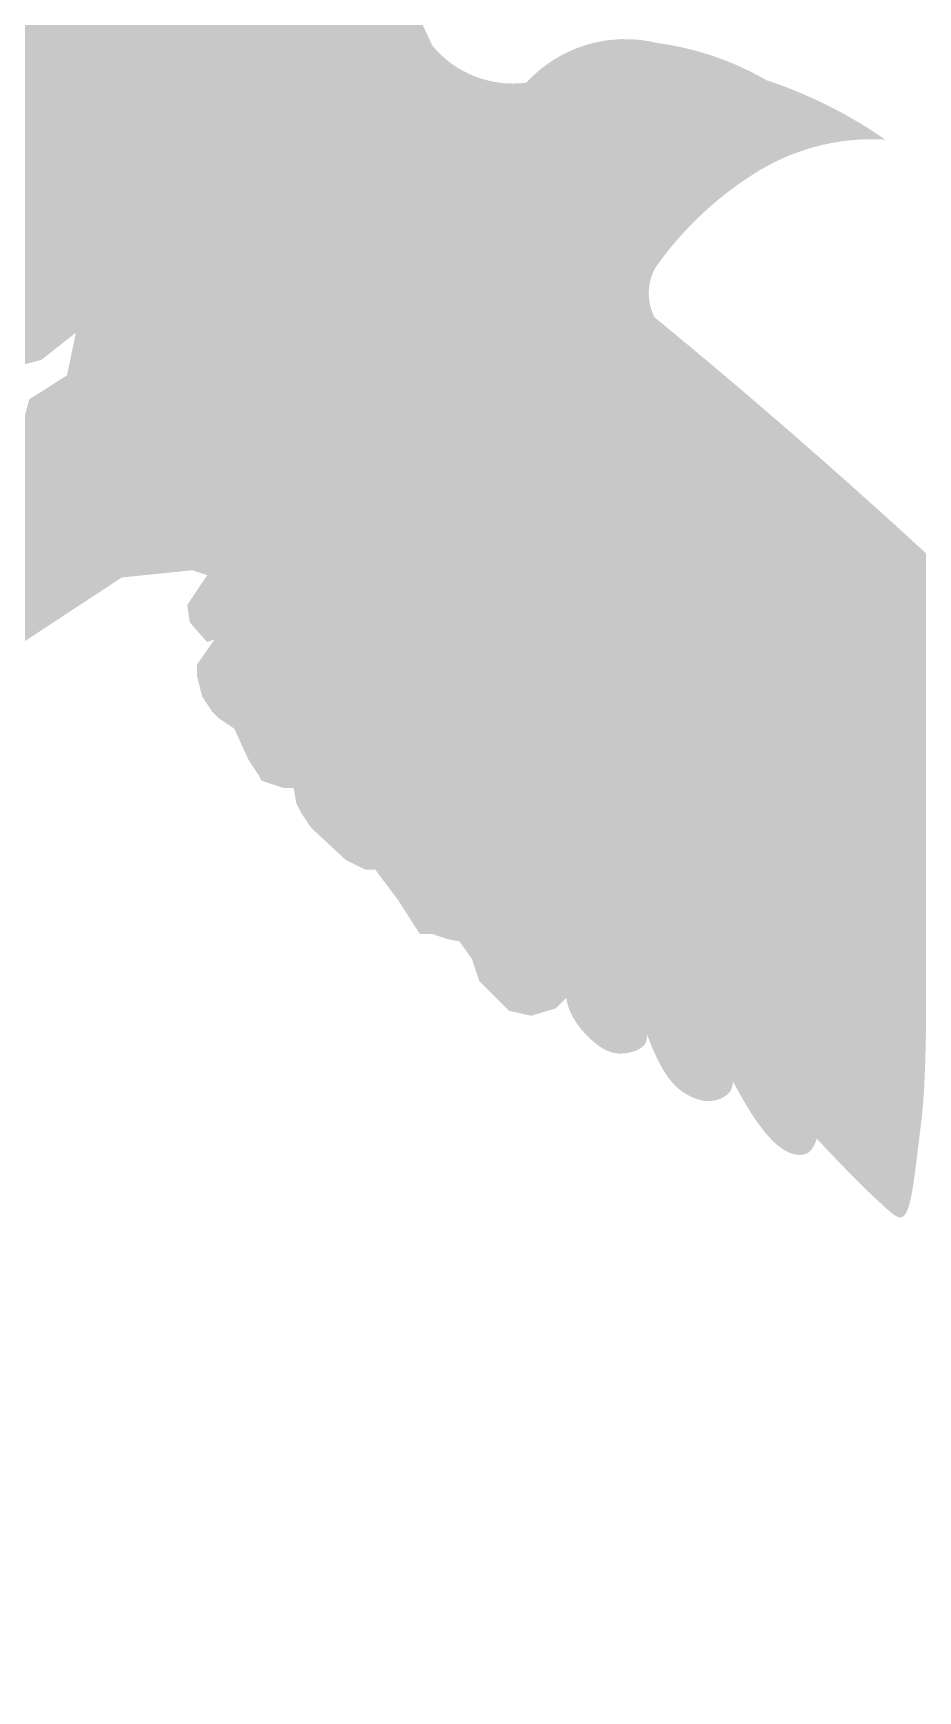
# Model space of a CAD drawing. Header units: millimetres. Extents: x -754 to 578, y -31 to 612.
# Drawn here: x -445.83 to -425.87, y 37.36 to 74.73 of the extents above; entities that cross this region are included whole.
import ezdxf

# ---------------------------------------------------------------- set-up
doc = ezdxf.new("R2010")
doc.units = ezdxf.units.MM
doc.layers.add('Images', color=7, linetype='Continuous')
doc.layers.add('magpiefill', color=3, linetype='Continuous')
picture_1 = doc.add_image_def('image12.jpg', size_in_pixel=(700, 590))

msp = doc.modelspace()

# ---------------------------------------------------------------- hatches: boundary and pattern name
at = {"layer": 'magpiefill', "true_color": 0x010101}
h = msp.add_hatch(color=18, dxfattribs=at)
h.dxf.hatch_style = 1
edge = h.paths.add_edge_path()
edge.add_line((-442.2387766382681, 62.62013437048196), (-443.8272468400518, 62.45774398272645))
edge.add_line((-443.8272468400519, 62.4577439827265), (-446.5308896400022, 60.68195881642908))
edge.add_line((-446.5308896400022, 60.68195881642903), (-452.092663618235, 56.66713939919428))
edge.add_line((-452.092663618235, 56.66713939919443), (-455.33703300527, 53.57881558710634))
edge.add_line((-455.3370330052701, 53.57881558710626), (-455.8777595923548, 53.57881558710626))
edge.add_line((-455.8777595923548, 53.57881558710626), (-456.4184886455711, 54.04206467174621))
edge.add_line((-456.418488645571, 54.04206467174625), (-456.4957353008686, 54.35089654012835))
edge.add_line((-456.4957353008685, 54.35089654012832), (-458.1179199943863, 53.11556778453306))
edge.add_line((-458.1179199943863, 53.11556778453303), (-460.2808312749883, 51.57140587848897))
edge.add_line((-460.2808312749883, 51.57140587848898), (-460.5125712408816, 52.57511137383089))
edge.add_line((-460.5125712408817, 52.57511137383098), (-460.4353245855841, 53.11556778453313))
edge.add_line((-460.4353245855839, 53.11556778453303), (-459.5083622558782, 54.1192719978084))
edge.add_line((-459.5083622558784, 54.11927199780851), (-459.1993756346874, 54.35089654012837))
edge.add_line((-459.1993756346874, 54.35089654012832), (-459.4311156005807, 54.50531247431947))
edge.add_line((-459.4311156005808, 54.50531247431952), (-460.8988069835028, 53.50160826104415))
edge.add_line((-460.8988069835026, 53.50160826104399), (-461.2850402599916, 53.81044012942609))
edge.add_line((-461.2850402599918, 53.81044012942615), (-461.2850402599918, 54.04206467174621))
edge.add_line((-461.2850402599918, 54.04206467174625), (-461.9030159685057, 54.04206467174625))
edge.add_line((-461.9030159685058, 54.04206467174625), (-462.1347559343991, 54.35089654012835))
edge.add_line((-462.134755934399, 54.35089654012832), (-460.1263379643926, 55.43180936153263))
edge.add_line((-460.1263379643926, 55.43180936153263), (-459.740104687904, 56.12668170642574))
edge.add_line((-459.740104687904, 56.12668170642567), (-459.0448823240916, 56.74434672525674))
edge.add_line((-459.0448823240915, 56.74434672525678), (-460.4353245855839, 56.51272218293672))
edge.add_line((-460.4353245855839, 56.51272218293664), (-459.3538689452828, 57.4392190701498))
edge.add_line((-459.353868945283, 57.43921907014983), (-455.7232662817589, 59.52383738689604))
edge.add_line((-455.7232662817589, 59.52383738689612), (-452.3244035841282, 61.99449618015334))
edge.add_line((-452.3244035841284, 61.99449618015326), (-448.462060954711, 64.2335304310904))
edge.add_line((-448.4620609547109, 64.23353043109043), (-446.1446538973811, 65.62327512087684))
edge.add_line((-446.144653897381, 65.62327512087685), (-445.9129139314877, 66.47256468202781))
edge.add_line((-445.9129139314879, 66.47256468202777), (-445.0631982570802, 67.01302109272972))
edge.add_line((-445.0631982570801, 67.0130210927297), (-444.1362359273748, 66.62698061621869))
edge.add_line((-444.1362359273749, 66.62698061621867), (-443.5182602188605, 66.70418922434762))
edge.add_line((-443.5182602188604, 66.70418922434757), (-442.205064612666, 67.78510204575169))
edge.add_line((-442.2050646126661, 67.78510204575176), (-441.1236065062331, 68.47997439064505))
edge.add_line((-441.1236065062332, 68.47997439064497), (-441.0463598509355, 66.93581248460092))
edge.add_line((-441.0463598509355, 66.93581248460092), (-441.3553489382584, 65.7776923371344))
edge.add_line((-441.3553489382584, 65.77769233713434), (-441.6643355594498, 65.62327512087668))
edge.add_line((-441.6643355594497, 65.62327512087685), (-442.1278179573683, 65.77769233713451))
edge.add_line((-442.1278179573685, 65.77769233713434), (-442.7457911997509, 65.16002731830345))
edge.add_line((-442.7457911997509, 65.16002731830358), (-441.792300687207, 64.34935872808153))
edge.add_line((-441.7923006872071, 64.34935872808157), (-441.624872513826, 65.07451732965545))
edge.add_line((-441.6248725138259, 65.07451732965532), (-440.8435402160027, 65.52076877677786))
edge.add_line((-440.8435402160026, 65.5207687767779), (-439.6715430023336, 65.5765502076681))
edge.add_line((-439.6715430023337, 65.57655020766806), (-439.0018303088085, 65.3534244841069))
edge.add_line((-439.0018303088085, 65.353424484107), (-439.0018303088085, 64.85139160609428))
edge.add_line((-439.0018303088085, 64.85139160609431), (-439.5599233980357, 64.62826588253314))
edge.add_line((-439.5599233980356, 64.62826588253307), (-440.6203034735381, 64.4051401589717))
edge.add_line((-440.6203034735381, 64.40514015897176), (-441.8481117224225, 63.45685583383671))
edge.add_line((-441.8481117224223, 63.45685583383667), (-441.8481117224223, 62.787478663153))
edge.add_line((-441.8481117224223, 62.78747866315299), (-440.8435402160026, 63.17794867938512))
edge.add_line((-440.8435402160026, 63.17794867938511), (-438.3879261843667, 64.12623300452036))
edge.add_line((-438.3879261843666, 64.12623300452037), (-436.7694505535047, 65.01873589876502))
edge.add_line((-436.7694505535046, 65.018735898765), (-435.150977388775, 66.19014594746142))
edge.add_line((-435.1509773887751, 66.19014594746142), (-433.0302172377694, 67.75202601238996))
edge.add_line((-433.0302172377694, 67.75202601238996), (-434.1464058823553, 67.36155599615782))
edge.add_line((-434.1464058823553, 67.36155599615783), (-435.2067859578582, 66.97108597992569))
edge.add_line((-435.2067859578583, 66.97108597992576), (-436.3229746024442, 67.24999313437733))
edge.add_line((-436.3229746024442, 67.24999313437726), (-437.327546108864, 68.08671459773174))
edge.add_line((-437.327546108864, 68.08671459773167), (-437.9414502333058, 69.31390479525196))
edge.add_line((-437.9414502333057, 69.313904795252), (-438.1646869757702, 70.70844056750958))
edge.add_line((-438.1646869757702, 70.70844056750951), (-437.8856391980906, 71.9914134779865))
edge.add_line((-437.8856391980908, 71.99141347798658), (-436.7136419844218, 73.27438638846357))
edge.add_line((-436.7136419844217, 73.2743863884635), (-437.3275461088638, 73.05126066490213))
edge.add_line((-437.327546108864, 73.05126066490223), (-440.2296360915606, 71.54516203086408))
edge.add_line((-440.2296360915605, 71.54516203086405), (-442.7410636245438, 70.15062625860647))
edge.add_line((-442.7410636245437, 70.15062625860645), (-444.1362975806771, 69.03499764080044))
edge.add_line((-444.1362975806771, 69.03499764080044), (-444.8618213094174, 67.97515173595113))
edge.add_line((-444.8618213094176, 67.97515173595119), (-445.6431536072408, 67.36155599615788))
edge.add_line((-445.6431536072407, 67.36155599615783), (-446.4802944741471, 67.13843027259666))
edge.add_line((-446.4802944741472, 67.13843027259674), (-446.9825814604229, 67.3615559961579))
edge.add_line((-446.9825814604228, 67.36155599615783), (-447.2616267719704, 67.69624458149957))
edge.add_line((-447.2616267719702, 67.6962445814996), (-447.2058182028872, 68.47718333189738))
edge.add_line((-447.2058182028873, 68.47718333189735), (-446.6477251136601, 69.76015624237434))
edge.add_line((-446.64772511366, 69.76015624237428), (-447.0383900295057, 70.59687770572896))
edge.add_line((-447.0383900295059, 70.59687770572899), (-447.1500096338044, 69.8717191041549))
edge.add_line((-447.1500096338041, 69.87171910415489), (-447.6522941539478, 69.53703051881315))
edge.add_line((-447.6522941539479, 69.53703051881318), (-448.8801024028318, 68.8118719172393))
edge.add_line((-448.8801024028318, 68.81187191723926), (-449.2707673186774, 69.09077907169083))
edge.add_line((-449.2707673186776, 69.09077907169078), (-449.6614347006553, 69.31390479525194))
edge.add_line((-449.6614347006551, 69.313904795252), (-450.0520996165008, 69.70437481148414))
edge.add_line((-450.0520996165008, 69.70437481148409), (-450.2195277898819, 70.3179705512774))
edge.add_line((-450.2195277898819, 70.31797055127748), (-450.1637192207989, 70.70844056750963))
edge.add_line((-450.1637192207988, 70.70844056750951), (-450.6660037409429, 70.82000342929008))
edge.add_line((-450.6660037409431, 70.82000342929021), (-450.9450515186223, 71.04312915285138))
edge.add_line((-450.945051518622, 71.04312915285132), (-451.3357189006001, 71.43359916908346))
edge.add_line((-451.3357189006001, 71.43359916908348), (-451.6705752473624, 71.87985061620601))
edge.add_line((-451.6705752473624, 71.87985061620597), (-451.5031470739813, 72.71657207956045))
edge.add_line((-451.5031470739814, 72.7165720795604), (-451.6705752473625, 72.7165720795604))
edge.add_line((-451.6705752473624, 72.7165720795604), (-452.1728597675065, 72.88391637223137))
edge.add_line((-452.1728597675065, 72.88391637223145), (-452.6751442876502, 73.33016781935379))
edge.add_line((-452.6751442876503, 73.33016781935379), (-452.9541920653298, 73.8879821282569))
edge.add_line((-452.9541920653296, 73.88798212825685), (-452.8425724610311, 74.39001500626956))
edge.add_line((-452.8425724610313, 74.39001500626958), (-452.7309553228652, 74.94782931517248))
edge.add_line((-452.7309553228653, 74.94782931517248), (-453.0100006344128, 75.00361074606289))
edge.add_line((-453.0100006344128, 75.00361074606286), (-453.5680961897716, 75.50564362407557))
edge.add_line((-453.5680961897715, 75.50564362407559), (-453.9029525365341, 76.17501951269276))
edge.add_line((-453.9029525365343, 76.17501951269281), (-453.8471439674512, 76.78861525248612))
edge.add_line((-453.8471439674511, 76.78861525248612), (-452.8983834962467, 77.40221099227944))
edge.add_line((-452.8983834962467, 77.40221099227927), (-451.6147642121473, 78.07158816296294))
edge.add_line((-451.6147642121473, 78.07158816296307), (-450.7218147761579, 78.79674676453695))
edge.add_line((-450.7218147761581, 78.79674676453692), (-449.9404824783348, 79.4661239352206))
edge.add_line((-449.9404824783346, 79.46612393522064), (-449.8288628740365, 79.5776867970012))
edge.add_line((-449.8288628740365, 79.57768679700123), (-449.549815096357, 79.6892496587818))
edge.add_line((-449.549815096357, 79.68924965878178), (-449.2149587495944, 79.96815681323335))
edge.add_line((-449.2149587495944, 79.96815681323332), (-449.1591501805114, 80.19128253679449))
edge.add_line((-449.1591501805115, 80.19128253679449), (-449.1591501805115, 80.35862682946546))
edge.add_line((-449.1591501805115, 80.35862682946549), (-449.2149587495945, 80.58175255302666))
edge.add_line((-449.2149587495944, 80.58175255302669), (-449.3823869229755, 80.74909684569766))
edge.add_line((-449.3823869229757, 80.74909684569766), (-449.5498150963572, 80.86065970747823))
edge.add_line((-449.549815096357, 80.86065970747815), (-449.7730543049535, 80.91644113836855))
edge.add_line((-449.7730543049536, 80.9164411383686), (-449.6056261315721, 81.02800400014917))
edge.add_line((-449.6056261315721, 81.02800400014918), (-449.3823869229756, 81.02800400014918))
edge.add_line((-449.3823869229757, 81.02800400014918), (-449.1591501805115, 81.08378543103939))
edge.add_line((-449.1591501805115, 81.08378543103939), (-448.7684827985338, 81.08378543103939))
edge.add_line((-448.7684827985338, 81.08378543103939), (-448.5452460560692, 81.08378543103939))
edge.add_line((-448.5452460560691, 81.08378543103939), (-448.377817882688, 81.1395668619298))
edge.add_line((-448.3778178826883, 81.13956686192967), (-448.2103897093068, 81.25112972371024))
edge.add_line((-448.2103897093066, 81.25112972371039), (-448.0987701050085, 81.53003687816197))
edge.add_line((-448.0987701050085, 81.53003687816191), (-448.0429590697935, 81.69738117083268))
edge.add_line((-448.0429590697937, 81.69738117083268), (-448.2661982783899, 81.92050689439405))
edge.add_line((-448.2661982783898, 81.92050689439408), (-448.99172200713, 82.31097691062622))
edge.add_line((-448.99172200713, 82.31097691062621), (-448.0429590697936, 82.08785118706484))
edge.add_line((-448.0429590697937, 82.08785118706486), (-447.5406745496496, 81.97628832528429))
edge.add_line((-447.5406745496493, 81.97628832528424), (-447.2616267719702, 82.14363261795522))
edge.add_line((-447.2616267719702, 82.14363261795518), (-447.2616267719702, 82.25519547973575))
edge.add_line((-447.2616267719702, 82.25519547973579), (-447.2616267719702, 82.53410263418736))
edge.add_line((-447.2616267719702, 82.5341026341873), (-447.4290574114833, 82.64566549596788))
edge.add_line((-447.4290574114834, 82.64566549596788), (-447.5406745496495, 82.92457265041945))
edge.add_line((-447.5406745496493, 82.92457265041948), (-447.0941985985887, 82.86879121952907))
edge.add_line((-447.0941985985888, 82.8687912195291), (-446.8709618561247, 82.8687912195291))
edge.add_line((-446.8709618561247, 82.8687912195291), (-446.5361055093621, 82.8687912195291))
edge.add_line((-446.5361055093621, 82.8687912195291), (-446.5361055093621, 82.98035408130967))
edge.add_line((-446.5361055093621, 82.98035408130964), (-446.5919140784451, 83.31504266665158))
edge.add_line((-446.5919140784451, 83.31504266665164), (-446.7035336827432, 83.5381671081463))
edge.add_line((-446.7035336827432, 83.53816710814624), (-446.7593422518262, 83.81707426259781))
edge.add_line((-446.7593422518263, 83.81707426259776), (-446.4802944741471, 83.81707426259776))
edge.add_line((-446.4802944741472, 83.81707426259776), (-446.2570577316826, 83.87285569348796))
edge.add_line((-446.2570577316825, 83.87285569348796), (-446.1454381273844, 84.04019998615894))
edge.add_line((-446.1454381273845, 84.04019998615897), (-446.0896295583015, 84.43067000239111))
edge.add_line((-446.0896295583013, 84.43067000239111), (-446.0338209892183, 84.54223286417168))
edge.add_line((-446.0338209892184, 84.54223286417172), (-445.8105817806219, 84.54223286417172))
edge.add_line((-445.810581780622, 84.54223286417172), (-445.6431536072409, 84.54223286417172))
edge.add_line((-445.6431536072407, 84.54223286417172), (-445.5315340029422, 84.65379572595229))
edge.add_line((-445.5315340029422, 84.65379572595225), (-445.3641058295611, 84.65379572595225))
edge.add_line((-445.3641058295611, 84.65379572595225), (-445.3082972604781, 84.93270288040382))
edge.add_line((-445.3082972604782, 84.9327028804039), (-445.3082972604782, 85.04426574218446))
edge.add_line((-445.3082972604782, 85.04426574218436), (-445.5873450381578, 85.15582860396493))
edge.add_line((-445.5873450381577, 85.15582860396506), (-445.3641058295611, 85.26739146574563))
edge.add_line((-445.3641058295611, 85.2673914657456), (-445.1966776561796, 85.2673914657456))
edge.add_line((-445.1966776561798, 85.2673914657456), (-444.9734409137156, 85.2116100348554))
edge.add_line((-444.9734409137155, 85.2116100348554), (-444.694393136036, 85.15582860396499))
edge.add_line((-444.694393136036, 85.15582860396506), (-444.3037282201903, 85.21161003485547))
edge.add_line((-444.3037282201904, 85.2116100348554), (-443.7456326648316, 85.32317289663597))
edge.add_line((-443.7456326648316, 85.3231728966359), (-443.4665848871521, 85.3231728966359))
edge.add_line((-443.4665848871518, 85.3231728966359), (-443.4665848871518, 85.10004717307473))
edge.add_line((-443.4665848871518, 85.10004717307483), (-443.4107763180688, 84.82114001862325))
edge.add_line((-443.4107763180689, 84.82114001862323), (-443.0201089360912, 84.65379572595225))
edge.add_line((-443.0201089360912, 84.65379572595225), (-442.5178244159471, 84.82114001862323))
edge.add_line((-442.5178244159472, 84.82114001862323), (-442.238776638268, 84.48645143328149))
edge.add_line((-442.2387766382681, 84.48645143328147), (-441.8477146751566, 84.09750322997229))
edge.add_arc((-538.7312534269181, 27.53349220808454), 112.1869307181024, 24.7196834331034, 30.277882808560207, ccw=False)
edge.add_arc((-435.0108147717254, 75.93900641584955), 2.348148339689536, 219.4264190677759, 277.5112522925736)
edge.add_arc((-432.4731144604345, 71.56567744246499), 3.026484915876213, 76.09792839104102, 137.4828955815185, ccw=False)
edge.add_arc((-432.6378435281931, 67.86426666836564), 6.698880836398933, 60.01917854986198, 82.34898294536907, ccw=False)
edge.add_arc((-432.5473588397761, 63.79991441142149), 10.39054097500715, 55.16074552816218, 71.73216053091483, ccw=False)
edge.add_arc((-426.9003014614175, 67.38091717186089), 4.955540051679626, 86.65890143975243, 120.31950619075)
edge.add_arc((-425.3830582620343, 64.92998985489632), 7.837510500741041, 120.8490791888012, 144.9821508602809)
edge.add_arc((-430.7428334340699, 68.86478879059143), 1.199116222841512, 152.0183299640194, 206.9559763139688)
edge.add_arc((-522.4072577344716, -42.12573645633459), 142.849889529644, 45.89312228263083, 50.63922831697852, ccw=False)
edge.add_line((-422.9838782421551, 60.44659192202644), (-423.0961365746634, 59.99840840070448))
edge.add_line((-423.0961365746634, 59.99840840070429), (-422.9287084012819, 59.77528267714312))
edge.add_line((-422.9287084012819, 59.77528267714331), (-422.4264214150062, 59.60793838447234))
edge.add_line((-422.4264214150062, 59.60793838447224), (-422.5938495883873, 59.2732497991305))
edge.add_line((-422.5938495883872, 59.27324979913048), (-422.3706128459231, 58.99434264467892))
edge.add_line((-422.3706128459231, 58.99434264467893), (-422.2589932416246, 58.71543549022736))
edge.add_line((-422.2589932416248, 58.71543549022742), (-422.6496606236025, 58.38074690488568))
edge.add_line((-422.6496606236024, 58.38074690488558), (-422.7054691926854, 58.04605831954364))
edge.add_line((-422.7054691926854, 58.0460583195437), (-422.5380410193043, 57.71136973420196))
edge.add_line((-422.5380410193043, 57.71136973420202), (-422.984516970365, 57.54402544153105))
edge.add_line((-422.984516970365, 57.54402544153096), (-423.4309929214257, 57.65558830331153))
edge.add_line((-423.4309929214255, 57.65558830331157), (-423.3751843523425, 57.26511828707944))
edge.add_line((-423.3751843523426, 57.26511828707945), (-423.9890860106527, 57.09777399440868))
edge.add_line((-423.9890860106528, 57.09777399440863), (-424.2681337883324, 57.2651182870794))
edge.add_line((-424.2681337883323, 57.26511828707945), (-424.4355619617134, 57.32089971796984))
edge.add_line((-424.4355619617133, 57.32089971796982), (-424.6029901350944, 57.09777399440865))
edge.add_line((-424.6029901350946, 57.09777399440863), (-424.8820379127742, 56.87464827084727))
edge.add_line((-424.8820379127742, 56.87464827084724), (-425.1610856904538, 56.98621113262801))
edge.add_line((-425.1610856904538, 56.98621113262806), (-425.886609419194, 56.48417825461535))
edge.add_line((-425.886609419194, 56.48417825461537), (-425.886609419194, 56.70730397817653))
edge.add_line((-425.886609419194, 56.7073039781765), (-426.3888939393377, 57.15355542529884))
edge.add_line((-426.3888939393378, 57.15355542529883), (-426.3888939393378, 57.3766811488602))
edge.add_line((-426.3888939393378, 57.37668114886019), (-426.5005135436363, 57.26511828707942))
edge.add_line((-426.5005135436361, 57.26511828707945), (-426.8353698903983, 56.76308540906674))
edge.add_line((-426.8353698903983, 56.76308540906675), (-426.8353698903983, 56.42839682372501))
edge.add_line((-426.8353698903983, 56.42839682372495), (-426.8353698903983, 55.70323822215108))
edge.add_line((-426.8353698903983, 55.70323822215111), (-427.2260348062439, 55.70323822215111))
edge.add_line((-427.2260348062439, 55.70323822215111), (-427.3934629796254, 55.87058251482188))
edge.add_line((-427.3934629796254, 55.87058251482185), (-427.4492740148404, 55.98214537660242))
edge.add_line((-427.4492740148404, 55.98214537660233), (-428.0073671040672, 56.1494896692733))
edge.add_line((-428.0073671040672, 56.1494896692734), (-428.2864148817467, 56.31683396194437))
edge.add_line((-428.2864148817469, 56.31683396194438), (-428.3980344860453, 56.20527110016381))
edge.add_line((-428.3980344860452, 56.20527110016386), (-428.3980344860452, 55.92636394571229))
edge.add_line((-428.3980344860452, 55.92636394571222), (-428.7328908328074, 55.48011249858968))
edge.add_line((-428.7328908328075, 55.48011249858963), (-428.956127575272, 55.6474567912606))
edge.add_line((-428.9561275752719, 55.6474567912607), (-428.9561275752719, 55.81480108393167))
edge.add_line((-428.9561275752719, 55.81480108393168), (-429.6258427349291, 55.64745679126072))
edge.add_line((-429.6258427349292, 55.6474567912607), (-429.9606990816918, 55.25698677502857))
edge.add_line((-429.9606990816917, 55.25698677502854), (-430.6862203442996, 54.97807962057697))
edge.add_line((-430.6862203442995, 54.97807962057694), (-431.0210766910621, 55.14542391324791))
edge.add_line((-431.0210766910623, 55.14542391324801), (-431.1885073305758, 55.42433106769958))
edge.add_line((-431.1885073305757, 55.42433106769948), (-431.4675526421229, 55.42433106769948))
edge.add_line((-431.4675526421229, 55.42433106769948), (-432.0814567665651, 54.92229818968677))
edge.add_line((-432.081456766565, 54.9222981896867), (-432.6395523219242, 54.3644838807836))
edge.add_line((-432.6395523219242, 54.36448388078363), (-433.1976454111509, 53.69510671009996))
edge.add_line((-433.197645411151, 53.69510671010003), (-433.6441213622117, 53.13729240119713))
edge.add_line((-433.6441213622115, 53.13729240119705), (-434.0347887441892, 52.74682366703141))
edge.add_line((-434.0347887441892, 52.74682366703143), (-434.5928818334164, 52.57947937436046))
edge.add_line((-434.5928818334164, 52.57947937436053), (-435.0951688196921, 52.6910422361411))
edge.add_line((-435.0951688196922, 52.69104223614102), (-435.4300251664548, 53.02572953941645))
edge.add_line((-435.4300251664547, 53.02572953941644), (-435.7648815132173, 53.36041812475818))
edge.add_line((-435.7648815132173, 53.36041812475824), (-435.9323096865984, 53.86245100277095))
edge.add_line((-435.9323096865984, 53.86245100277097), (-436.211357464278, 54.25292101900311))
edge.add_line((-436.2113574642781, 54.25292101900315), (-436.4904052419577, 54.30870244989354))
edge.add_line((-436.4904052419574, 54.30870244989355), (-436.82526158872, 54.42026531167412))
edge.add_line((-436.8252615887202, 54.42026531167404), (-437.1043069002674, 54.42026531167404))
edge.add_line((-437.1043069002673, 54.42026531167404), (-437.6065938865434, 55.20120534413832))
edge.add_line((-437.6065938865434, 55.20120534413846), (-438.1088784066871, 55.87058251482196))
edge.add_line((-438.1088784066872, 55.87058251482185), (-438.3321151491513, 55.87058251482185))
edge.add_line((-438.3321151491512, 55.87058251482185), (-438.7785911002122, 56.09370823838321))
edge.add_line((-438.7785911002125, 56.09370823838316), (-439.5599233980357, 56.81886683995703))
edge.add_line((-439.5599233980356, 56.81886683995712), (-439.7831626066318, 57.15355542529885))
edge.add_line((-439.7831626066318, 57.15355542529883), (-439.8947797447979, 57.3766811488602))
edge.add_line((-439.8947797447979, 57.37668114886019), (-439.9505907800133, 57.71136973420192))
edge.add_line((-439.9505907800133, 57.71136973420202), (-440.1738275224774, 57.71136973420202))
edge.add_line((-440.1738275224774, 57.71136973420202), (-440.6761120426215, 57.87871402687299))
edge.add_line((-440.6761120426215, 57.87871402687288), (-440.7319230778365, 57.99027688865345))
edge.add_line((-440.7319230778365, 57.99027688865354), (-440.9551598203007, 58.32496547399528))
edge.add_line((-440.9551598203007, 58.32496547399525), (-441.0109683893837, 58.43652833577582))
edge.add_line((-441.0109683893837, 58.43652833577583), (-441.2900161670633, 59.05012407556913))
edge.add_line((-441.2900161670633, 59.05012407556917), (-441.6248725138259, 59.27324979913054))
edge.add_line((-441.6248725138259, 59.27324979913048), (-441.792300687207, 59.44059409180125))
edge.add_line((-441.7923006872071, 59.44059409180126), (-442.0155398958036, 59.7752826771432))
edge.add_line((-442.0155398958035, 59.77528267714331), (-442.1271595001016, 60.22153412426565))
edge.add_line((-442.1271595001015, 60.22153412426563), (-442.1271595001015, 60.50043999665067))
edge.add_line((-442.1271595001015, 60.50043999665061), (-441.7364921181238, 61.05825430555371))
edge.add_line((-441.7364921181238, 61.05825430555367), (-441.9039202915053, 61.00247287466328))
edge.add_line((-441.9039202915055, 61.0024728746633), (-442.2945876734832, 61.44872432178583))
edge.add_line((-442.294587673483, 61.4487243217858), (-442.350396242566, 61.83919433801793))
edge.add_line((-442.3503962425659, 61.83919433801796), (-441.9039202915052, 62.50857150870146))
edge.add_line((-441.9039202915055, 62.50857150870144), (-442.2387766382681, 62.62013437048201))
at = {"layer": 'magpiefill'}
h = msp.add_hatch(color=251, dxfattribs=at)
h.dxf.hatch_style = 1
h.paths.add_polyline_path([(-449.4055953026582, 78.53439743057467), (-447.4143672875599, 79.26414843802229), (-449.3231993580835, 78.9461697344815), (-451.0407234399884, 78.53776305126888), (-451.6147642121473, 78.07158816296307), (-450.6415295778222, 78.20498060503132)])
h.paths.add_polyline_path([(-448.4992423590654, 76.88731330285874), (-445.1210233118707, 78.61675163696037), (-447.3457040284759, 77.79320957310236), (-449.8175725788038, 76.96966750924446), (-451.7950679084117, 76.80495909647281), (-453.8451997943373, 76.78987261551526), (-453.8471439674511, 76.78861525248612), (-453.9029525365343, 76.17501951269281), (-453.5680961897715, 75.50564362407559), (-453.0100006344128, 75.00361074606286), (-452.7309553228653, 74.94782931517248), (-451.3830881855398, 75.73435441345751)])
h.paths.add_polyline_path([(-448.2520569720684, 75.15787496875711), (-445.2034192564452, 77.2167301284019), (-448.7464301927885, 75.48729179430006), (-451.3006922409654, 74.66374973044213), (-452.7749574193751, 74.72792581775072), (-452.8425724610313, 74.39001500626958), (-452.9541920653296, 73.88798212825685), (-452.6751442876503, 73.33016781935379), (-452.1728597675065, 72.88391637223145), (-451.6705752473624, 72.7165720795604), (-451.5478800746885, 72.7165720795604), (-450.6415295778222, 73.51079084104083)])
h.paths.add_polyline_path([(-448.8288261373632, 72.52254036441141), (-445.6977924771655, 75.15787496875711), (-449.3231993580835, 72.93431139634043), (-451.5675453768151, 72.39474188159237), (-451.6705752473624, 71.87985061620597), (-451.3357189006001, 71.43359916908348), (-450.945051518622, 71.04312915285132), (-450.6660037409431, 70.82000342929021), (-450.4799413733056, 70.7786769512268), (-450.2295498549499, 71.20487179026074)])
h.paths.add_polyline_path([(-448.0872650829194, 71.45193440941819), (-448.0872650829194, 72.11076806050457), (-449.1584074689347, 70.87545496471766), (-450.1861345572386, 70.55160951221946), (-450.2195277898819, 70.31797055127748), (-450.0520996165008, 69.70437481148409), (-449.6614347006551, 69.313904795252), (-449.2518236734605, 69.07995960034273), (-447.757681304622, 70.1342671072454), (-449.4055953026582, 69.88720448808796)])
h.paths.add_polyline_path([(-445.5330005880169, 71.28722599664658), (-446.8780420670264, 70.2534463496746), (-446.64772511366, 69.76015624237428)], flags=17)
h.paths.add_polyline_path([(-444.4329501756893, 68.60164718576779), (-444.3794622574271, 69.55778766254484), (-443.3907158159861, 71.94605964773301), (-445.2034192564452, 69.39307924977331), (-447.2263090325497, 68.19045168523303), (-447.2616267719702, 67.6962445814996), (-446.9825814604228, 67.36155599615783), (-446.4802944741472, 67.13843027259674), (-445.6431536072407, 67.36155599615783), (-444.8618213094176, 67.97515173595119)])
h.paths.add_polyline_path([(-441.3308245418042, 61.98119940307348), (-437.7878136054601, 63.46357511801791), (-439.6005170459198, 62.88709567331738), (-442.1738711920975, 62.10384876913949), (-442.3503962425659, 61.83919433801796), (-442.294587673483, 61.4487243217858), (-442.1406208030903, 61.27285108052907)])
h.paths.add_polyline_path([(-440.7540553765093, 60.49882368812929), (-439.1061438251993, 60.9105947200581), (-436.9638590531686, 62.31061622861689), (-440.1772862112146, 61.15765733921555), (-441.8853447675349, 60.84571509293946), (-442.1271595001015, 60.50043999665061), (-442.1271595001015, 60.22153412426563), (-442.0155398958035, 59.77528267714331), (-441.7923006872071, 59.44059409180126), (-441.6248725138259, 59.27324979913048), (-441.4358025529616, 59.14726630731541), (-440.9188472656581, 59.75763583065721)])
h.paths.add_polyline_path([(-439.2709357143478, 58.93409249482139), (-437.7878136054605, 59.59292741788568), (-436.222297998725, 60.9105947200581), (-439.4357276034966, 59.42821900511383), (-441.2222506020873, 58.9011149620774), (-441.0109683893837, 58.43652833577583), (-440.9551598203007, 58.32496547399525), (-440.7319230778365, 57.99027688865354), (-440.6761120426215, 57.87871402687288), (-440.1738275224774, 57.71136973420202), (-440.0124967687914, 57.71136973420202), (-439.6005170459196, 58.11055043096312)])
h.paths.add_polyline_path([(-435.64552883343, 58.7693840820497), (-432.84407895153, 61.24001154560143), (-434.9863637235608, 59.75763583065721), (-438.3645827707552, 58.02819622457748), (-439.9190416258562, 57.52217521858652), (-439.8947797447979, 57.37668114886019), (-439.7831626066318, 57.15355542529883), (-439.5599233980356, 56.81886683995712), (-438.7785911002125, 56.09370823838316), (-438.3321151491512, 55.87058251482185), (-438.2821868261808, 55.87058251482185), (-437.9526054946095, 56.46346630324717), (-437.4582322738888, 57.28700836710523)])
h.paths.add_polyline_path([(-434.0800132266943, 57.78113360542008), (-432.0201219525119, 60.33411527535777), (-435.3159450551321, 57.61642519264856), (-438.0604592562913, 55.80605599130966), (-437.6065938865434, 55.20120534413825), (-437.1043069002673, 54.42026531167404), (-436.8252615887202, 54.42026531167404), (-436.4904052419574, 54.30870244989355), (-436.0575061095758, 55.55757003300347)])
h.paths.add_polyline_path([(-432.7616830069558, 56.38111209686158), (-430.1250225674785, 60.16940686258605), (-431.443352787217, 58.68702987566402), (-433.5856375592476, 56.62817471601885), (-435.3159450551321, 54.40461114360237), (-436.1588374515989, 54.179430054933), (-435.9323096865984, 53.86245100277097), (-435.7648815132173, 53.36041812475824), (-435.4300251664547, 53.02572953941644), (-435.0951688196922, 52.69104223614102), (-434.5928818334164, 52.57947937436053), (-434.0347887441892, 52.74682366703143), (-434.0108837147084, 52.77071654120582), (-433.8328253929712, 54.48696534998814)])
h.paths.add_polyline_path([(-429.9602331250559, 57.12229995433367), (-429.3834639597611, 59.18115638595643), (-431.196164953494, 56.38111209686158), (-432.0201219525119, 55.47521582661771), (-432.4333973062676, 54.57053500676217), (-432.081456766565, 54.9222981896867), (-431.4675526421229, 55.42433106769948), (-431.1885073305757, 55.42433106769948), (-430.8665836219221, 55.80463265216088)])
h.paths.add_polyline_path([(-428.5595069607427, 57.53407098626263), (-430.1025616104444, 55.20245153773523), (-429.9606990816917, 55.25698677502854), (-429.6258427349292, 55.6474567912607), (-429.0893430626753, 55.78151401973601)])
h.paths.add_polyline_path([(-426.8353698903983, 56.62817471601885), (-427.5707605193022, 57.45171677987675), (-428.018766370924, 56.15632578266217), (-428.0073671040672, 56.1494896692734), (-427.4492740148404, 55.98214537660233), (-427.3934629796254, 55.87058251482185), (-427.2260348062439, 55.70323822215111), (-426.8353698903983, 55.70323822215111), (-426.8353698903983, 56.42839682372495)])
h = msp.add_hatch(color=255, dxfattribs=at)
h.dxf.hatch_style = 1
h.paths.add_polyline_path([(-444.8618213094176, 67.97515173595119), (-445.0631982570801, 67.0130210927297), (-444.1362359273749, 66.62698061621867), (-443.5182602188604, 66.70418922434757), (-442.2050646126661, 67.78510204575176), (-441.1236065062332, 68.47997439064497), (-441.0463598509355, 66.93581248460092), (-441.3553489382584, 65.77769233713434), (-441.6643355594497, 65.62327512087685), (-442.1278179573685, 65.77769233713434), (-442.7457911997509, 65.16002731830358), (-441.7923006872071, 64.34935872808157), (-441.6248725138259, 65.07451732965532), (-440.8435402160026, 65.5207687767779), (-439.6715430023337, 65.57655020766806), (-439.0018303088085, 65.353424484107), (-439.0018303088085, 64.85139160609431), (-439.5599233980356, 64.62826588253307), (-440.6203034735381, 64.40514015897176), (-441.8481117224223, 63.45685583383667), (-441.8481117224223, 62.78747866315299), (-440.8435402160026, 63.17794867938511), (-438.3879261843666, 64.12623300452037), (-436.7694505535046, 65.018735898765), (-435.1509773887751, 66.19014594746142), (-433.0302172377694, 67.75202601238996), (-434.1464058823553, 67.36155599615783), (-435.2067859578583, 66.97108597992576), (-436.3229746024442, 67.24999313437726), (-437.327546108864, 68.08671459773167), (-437.9414502333057, 69.313904795252), (-438.1646869757702, 70.70844056750951), (-437.8856391980908, 71.99141347798658), (-436.7136419844217, 73.2743863884635), (-437.327546108864, 73.05126066490223), (-440.2296360915605, 71.54516203086405), (-442.7410636245437, 70.15062625860645), (-444.1362975806771, 69.03499764080044)])
h = msp.add_hatch(color=255, dxfattribs=at)
h.dxf.hatch_style = 1
h.paths.add_polyline_path([(-425.9607874983865, 54.34937338614419), (-425.9559317221797, 54.67155550388098), (-425.9533423040922, 54.95849876367332), (-425.9530425928115, 55.21307551873199), (-425.955055937025, 55.43815812226831), (-425.9594056854201, 55.63661892749295), (-425.9661151866839, 55.81133028761728), (-425.9752077895037, 55.96516455585216), (-425.9867068425669, 56.1009940854088), (-426.000422498676, 56.22164494190578), (-426.0153121270919, 56.3297580405935), (-426.030119901191, 56.42792800912967), (-426.0435899943491, 56.51874947517202), (-426.0544665799428, 56.60481706637875), (-426.0614938313474, 56.68872541040768), (-426.06341592194, 56.7730691349164), (-426.0589770250961, 56.86044286756307), (-426.3888939393378, 57.15355542529883), (-426.3888939393378, 57.37668114886019), (-426.5005135436361, 57.26511828707945), (-426.8353698903983, 56.76308540906675), (-426.8353698903983, 56.42839682372495), (-426.8353698903983, 55.70323822215111), (-427.0613351259533, 55.70323822215111), (-427.1319342252928, 55.27970149053242), (-427.199963107876, 54.86517381698668), (-427.265094705966, 54.46279848919019), (-427.327001951825, 54.07571879481957), (-427.3853577777154, 53.70707802155146), (-427.4398351158995, 53.36001945706206), (-427.4901068986397, 53.03768638902801), (-427.5358460581987, 52.74322210512612), (-427.5767800361893, 52.47881009858618), (-427.6128543116288, 52.24279468485442), (-427.6440688728846, 52.03256038493008), (-427.6704237083252, 51.84549171981326), (-427.6919188063179, 51.67897321050316), (-427.7085541552306, 51.53038937799953), (-427.7203297434312, 51.39712474330209), (-427.7272455592874, 51.27656382741046), (-427.7292392901965, 51.16642587098583), (-427.7259994196718, 51.06576899333615), (-427.7171521302566, 50.97398603343058), (-427.702323604494, 50.89046983023882), (-427.6811400249261, 50.81461322273017), (-427.6532275740967, 50.74580904987407), (-427.618212434548, 50.68345015064009), (-427.5757207888233, 50.62692936399763), (-427.5255423649667, 50.57573293830539), (-427.4681210730255, 50.52972075947951), (-427.4040643685489, 50.48884612282515), (-427.3339797070854, 50.45306232364784), (-427.2584745441841, 50.42232265725282), (-427.1781563353936, 50.3965804189454), (-427.0936325362626, 50.37578890403101), (-427.00551060234, 50.3599014078149), (-426.9145693311425, 50.34891014671799), (-426.8222728880564, 50.34296302162333), (-426.730256780437, 50.34224685452951), (-426.6401565156384, 50.34694846743488), (-426.5536076010155, 50.35725468233799), (-426.4722455439227, 50.37335232123755), (-426.3977058517146, 50.39542820613199), (-426.3316240317459, 50.4236691590199), (-426.2751683035557, 50.45923501959167), (-426.2276377354203, 50.50717769830557), (-426.1878641078008, 50.57352212331196), (-426.1546792011584, 50.66429322276092), (-426.1269147959538, 50.78551592480282), (-426.1034026726483, 50.94321515758773), (-426.0829746117029, 51.14341584926611), (-426.064462393578, 51.39214292798788), (-426.0469236558702, 51.69248669791276), (-426.030319464713, 52.03579896723787), (-426.0148367433753, 52.41049692016933), (-426.000662415126, 52.80499774091342), (-425.9879834032336, 53.20771861367664), (-425.976986630967, 53.60707672266538), (-425.9678590215949, 53.99148925208581)])
h = msp.add_hatch(color=253, dxfattribs=at)
h.dxf.hatch_style = 1
h.paths.add_polyline_path([(-425.8521766236115, 49.74186372271002), (-425.8292018303064, 49.92946956801985), (-425.8073446231274, 50.10516952319084), (-425.7866789841748, 50.28065928308646), (-425.7672750002234, 50.47104789531629), (-425.7492027580472, 50.69144440749005), (-425.7325323444218, 50.95695786721726), (-425.7173338461209, 51.28269732210731), (-425.7036773499195, 51.68377181976997), (-425.6916329425926, 52.17529040781445), (-425.6812962162646, 52.76348370045134), (-425.6728647844627, 53.4190685782935), (-425.6665617660631, 54.10388348855453), (-425.662610279943, 54.77976687844832), (-425.6612334449794, 55.40855719518818), (-425.6626543800489, 55.95209288598816), (-425.6670962040287, 56.37221239806174), (-425.6747820357954, 56.63075417862287), (-425.886609419194, 56.48417825461537), (-425.886609419194, 56.7073039781765), (-426.0589770250961, 56.86044286756307), (-426.06341592194, 56.7730691349164), (-426.0614938313474, 56.68872541040768), (-426.0544665799428, 56.60481706637875), (-426.0435899943491, 56.51874947517202), (-426.030119901191, 56.42792800912954), (-426.0153121270919, 56.3297580405935), (-426.000422498676, 56.22164494190578), (-425.9867068425669, 56.1009940854088), (-425.9752077895037, 55.96516455585216), (-425.9661151866839, 55.81133028761728), (-425.9594056854201, 55.63661892749295), (-425.955055937025, 55.43815812226831), (-425.9530425928115, 55.21307551873199), (-425.9533423040922, 54.95849876367332), (-425.9559317221797, 54.67155550388098), (-425.9607874983865, 54.34937338614419), (-425.9678590215949, 53.99148925208572), (-425.976986630967, 53.60707672266538), (-425.9879834032336, 53.20771861367664), (-426.000662415126, 52.80499774091342), (-426.0148367433753, 52.41049692016933), (-426.030319464713, 52.03579896723787), (-426.0469236558702, 51.69248669791276), (-426.064462393578, 51.39214292798788), (-426.0829746117029, 51.14341584926611), (-426.1034026726483, 50.94321515758773), (-426.1269147959538, 50.78551592480282), (-426.1546792011584, 50.66429322276092), (-426.1878641078008, 50.57352212331196), (-426.2276377354203, 50.50717769830557), (-426.2751683035557, 50.45923501959167), (-426.3316240317459, 50.4236691590199), (-426.3977058517146, 50.39542820613199), (-426.4722455439227, 50.37335232123755), (-426.5536076010155, 50.35725468233799), (-426.6401565156384, 50.34694846743488), (-426.730256780437, 50.34224685452951), (-426.8222728880564, 50.34296302162333), (-426.9145693311425, 50.34891014671799), (-427.00551060234, 50.3599014078149), (-427.0936325362626, 50.37578890403101), (-427.1781563353936, 50.3965804189454), (-427.2584745441841, 50.42232265725282), (-427.3339797070854, 50.45306232364784), (-427.4040643685489, 50.48884612282515), (-427.4681210730255, 50.52972075947951), (-427.5255423649667, 50.57573293830539), (-427.5757207888233, 50.62692936399763), (-427.618212434548, 50.68345015064009), (-427.6532275740967, 50.74580904987407), (-427.6811400249261, 50.81461322273017), (-427.702323604494, 50.89046983023882), (-427.7171521302566, 50.97398603343058), (-427.7259994196718, 51.06576899333615), (-427.7292392901965, 51.16642587098583), (-427.7272455592874, 51.27656382741046), (-427.7203297434312, 51.39712474330209), (-427.7085541552306, 51.53038937799953), (-427.6919188063179, 51.67897321050316), (-427.6704237083252, 51.84549171981326), (-427.6440688728846, 52.03256038493008), (-427.6128543116288, 52.24279468485433), (-427.5767800361893, 52.47881009858618), (-427.5358460581987, 52.74322210512612), (-427.4901068986397, 53.03768638902801), (-427.4398351158995, 53.36001945706206), (-427.3853577777154, 53.70707802155121), (-427.327001951825, 54.07571879481957), (-427.265094705966, 54.46279848919031), (-427.199963107876, 54.86517381698648), (-427.1319342252928, 55.27970149053222), (-427.0613351259533, 55.70323822215111), (-427.2260348062439, 55.70323822215111), (-427.2365530917656, 55.59073692701069), (-427.264086608898, 55.4142681859522), (-427.30572397536, 55.18358404602508), (-427.3585538088712, 54.90843655427881), (-427.4196647271505, 54.59857775776251), (-427.4861453479173, 54.26375970352521), (-427.5550842888904, 53.91373443861623), (-427.6235701677895, 53.55825401008492), (-427.6890755881832, 53.20614958843033), (-427.750609097041, 52.86256883794893), (-427.8075632271816, 52.53173854638685), (-427.8593305114246, 52.21788550149024), (-427.9053034825884, 51.92523649100534), (-427.9448746734922, 51.65801830267836), (-427.9774366169551, 51.42045772425548), (-428.0023818457964, 51.21678154348279), (-428.0194611425615, 51.04950014413816), (-428.0298582887036, 50.91425829412496), (-428.0351153154031, 50.80498435737878), (-428.0367742538394, 50.7156066978345), (-428.0363771351932, 50.64005367942762), (-428.0354659906442, 50.57225366609318), (-428.0355828513718, 50.50613502176643), (-428.0382697485567, 50.43562611038259), (-428.0447649807577, 50.35611093250348), (-428.0550919160487, 50.26879603519753), (-428.0689701898831, 50.17634360215971), (-428.0861194377142, 50.08141581708522), (-428.106259294995, 49.98667486366878), (-428.1291093971786, 49.89478292560584), (-428.1543893797184, 49.80840218659108), (-427.8614771885188, 49.49763308945296), (-427.603463843152, 49.22844828388036), (-427.3778203704153, 48.99736249667122), (-427.1820177971065, 48.80089045462401), (-427.0135271500234, 48.63554688453674), (-426.8698194559635, 48.49784651320758), (-426.7483657417249, 48.38430406743478), (-426.6466370341045, 48.29143427401664), (-426.5621520292534, 48.21606807868158), (-426.4926201007313, 48.15630130288082), (-426.435798291451, 48.11054598699586), (-426.3894436443252, 48.07721417140839), (-426.3513132022665, 48.05471789650009), (-426.3191640081877, 48.04146920265271), (-426.2907531050016, 48.03588013024741), (-426.2638375356206, 48.03636271966632), (-426.2365715323667, 48.04207628801535), (-426.2086980851959, 48.05516925929854), (-426.1803573734742, 48.07853733424442), (-426.1516895765662, 48.11507621358137), (-426.1228348738379, 48.1676815980381), (-426.0939334446546, 48.23924918834294), (-426.0651254683814, 48.33267468522457), (-426.0365511243838, 48.4508537894116), (-426.008342805254, 48.59530440669997), (-425.9806017564918, 48.76203326315735), (-425.953421436823, 48.94566928991886), (-425.9268953049743, 49.14084141811982), (-425.9011168196719, 49.34217857889505), (-425.8761794396423, 49.54430970338019)])
h = msp.add_hatch(color=255, dxfattribs=at)
h.dxf.hatch_style = 1
h.paths.add_polyline_path([(-427.4861453479173, 54.26375970352513), (-427.4196647271505, 54.59857775776226), (-427.3585538088712, 54.90843655427881), (-427.30572397536, 55.1835840460252), (-427.264086608898, 55.4142681859522), (-427.2365530917656, 55.59073692701069), (-427.2260348062439, 55.70323822215111), (-427.3934629796254, 55.87058251482185), (-427.4492740148404, 55.98214537660233), (-428.0198374174358, 56.15322889452153), (-428.018766370924, 56.15632578266217), (-428.2864148817469, 56.31683396194438), (-428.3980344860452, 56.20527110016386), (-428.3980344860452, 55.92636394571222), (-428.4649995713471, 55.83712189755749), (-428.5977561282289, 55.44560409443909), (-428.7212192002339, 55.08073339753094), (-428.8358085632303, 54.74065133403177), (-428.941943993085, 54.42349943113976), (-429.0400452656652, 54.1274192160534), (-429.130532156839, 53.85055221597121), (-429.213824442473, 53.59103995809146), (-429.2903418984347, 53.34702396961268), (-429.3604421261745, 53.11702168979431), (-429.4242340294725, 52.90105420613963), (-429.481764337692, 52.699518518213), (-429.5330797801962, 52.51281162557865), (-429.5782270863483, 52.34133052780107), (-429.6172529855116, 52.18547222444421), (-429.650204207049, 52.04563371507273), (-429.6771274803236, 51.92221199925065), (-429.6980383822748, 51.81517983847621), (-429.7128278801451, 51.72281304198163), (-429.721355788753, 51.64296318093312), (-429.7234819229172, 51.57348182649683), (-429.7190660974557, 51.51222054983879), (-429.7079681271878, 51.45703092212514), (-429.6900478269317, 51.40576451452202), (-429.6651650115057, 51.3562728981955), (-429.6332417996075, 51.30689804628881), (-429.5944495254498, 51.25794353985409), (-429.5490218271243, 51.21020336192017), (-429.4971923427231, 51.16447149551625), (-429.4391947103372, 51.12154192367152), (-429.375262568059, 51.08220862941496), (-429.3056295539798, 51.04726559577557), (-429.2305293061916, 51.01750680578269), (-429.1503473310351, 50.99373402711761), (-429.0660766078481, 50.97678016607179), (-428.9788619842184, 50.9674859135887), (-428.8898483077335, 50.96669196061204), (-428.8001804259798, 50.97523899808552), (-428.7110031865452, 50.9939677169527), (-428.6234614370175, 51.02371880815724), (-428.538700024983, 51.06533296264281), (-428.4574496097991, 51.11988876364483), (-428.3787840979028, 51.18941636356569), (-428.3013632075002, 51.27618380709941), (-428.2238466567977, 51.38245913894006), (-428.144894164002, 51.51051040378166), (-428.0631654473193, 51.66260564631834), (-427.9773202249559, 51.84101291124412), (-427.8860182151183, 52.04800024325319), (-427.8593305114246, 52.21788550149024), (-427.8075632271816, 52.53173854638685), (-427.750609097041, 52.86256883794893), (-427.6890755881832, 53.20614958843033), (-427.6235701677895, 53.55825401008501), (-427.5550842888904, 53.91373443861603)])
h = msp.add_hatch(color=255, dxfattribs=at)
h.dxf.hatch_style = 1
h.paths.add_polyline_path([(-429.1252102206006, 54.5248415104917), (-429.0085583445427, 54.81259105959967), (-428.9011819595358, 55.07390892658201), (-428.8077398581127, 55.29951083254386), (-428.7328908328075, 55.48011249858963), (-428.9561275752719, 55.6474567912607), (-428.9561275752719, 55.81480108393168), (-429.6258427349292, 55.6474567912607), (-429.9606990816917, 55.25698677502854), (-430.4406079891706, 55.07249869083407), (-430.6855759640043, 54.60113469838528), (-430.8894594235859, 54.19193855852107), (-431.0566055771617, 53.8392851522707), (-431.1913616339784, 53.53754936066362), (-431.2980748032821, 53.2811060647289), (-431.3810922943197, 53.0643301454956), (-431.4447613163377, 52.88159648399333), (-431.4934290785825, 52.72727996125097), (-431.53083118157, 52.5963193384225), (-431.5582567908943, 52.48590889716031), (-431.5763834634193, 52.39380679924103), (-431.5858887560084, 52.31777120644135), (-431.5874502255257, 52.2555602805381), (-431.5817454288344, 52.20493218330826), (-431.5694519227983, 52.16364507652836), (-431.5512472642811, 52.12945712197551), (-431.5277661775626, 52.10038335885694), (-431.499472056587, 52.07546633610228), (-431.4667854627151, 52.05400548007164), (-431.4301269573069, 52.0353002171254), (-431.3899171017231, 52.01864997362367), (-431.3465764573243, 52.00335417592677), (-431.300525585471, 51.98871225039492), (-431.2521850475233, 51.97402362338827), (-431.2020377077517, 51.95870448300381), (-431.1508156420639, 51.94263806428479), (-431.0993132292774, 51.92582436401153), (-431.0483248482101, 51.908263378964), (-430.9986448776792, 51.88995510592231), (-430.9510676965024, 51.87089954166657), (-430.9063876834973, 51.85109668297679), (-430.8653992174816, 51.83054652663328), (-430.828600730455, 51.80942810622546), (-430.7953068671491, 51.7886366025806), (-430.7645363254771, 51.7692462333359), (-430.735307803353, 51.75233121612787), (-430.7066399986904, 51.7389657685935), (-430.6775516094031, 51.73022410836955), (-430.6470613334045, 51.72718045309295), (-430.6141878686085, 51.7309090204006), (-430.5781679813515, 51.74239061693005), (-430.5391107116609, 51.76223240532158), (-430.497343167987, 51.79094813721677), (-430.45319245878, 51.82905156425662), (-430.40698569249, 51.87705643808254), (-430.3590499775676, 51.93547651033553), (-430.3097124224623, 52.00482553265704), (-430.2593001356252, 52.08561725668827), (-430.2074790770407, 52.17894241789254), (-430.1512706128326, 52.28819968702082), (-430.0870349606599, 52.41736471864634), (-430.0111323381807, 52.57041316734244), (-429.919922963054, 52.75132068768212), (-429.8097670529378, 52.96406293423865), (-429.6770248254911, 53.21261556158524), (-429.5180564983723, 53.50095422429493), (-429.4842308697412, 53.59584555936758), (-429.3677052757333, 53.90718448148057), (-429.2464787951752, 54.21994455815368)])
h = msp.add_hatch(color=253, dxfattribs=at)
h.dxf.hatch_style = 1
h.paths.add_polyline_path([(-428.0363771351932, 50.64005367942762), (-428.0367742538394, 50.7156066978345), (-428.0351153154031, 50.80498435737878), (-428.0298582887036, 50.91425829412496), (-428.0194611425615, 51.04950014413816), (-428.0023818457964, 51.21678154348279), (-427.9774366169551, 51.42045772425548), (-427.9448746734922, 51.65801830267836), (-427.9053034825884, 51.92523649100534), (-427.8860182151183, 52.04800024325319), (-427.9773202249559, 51.84101291124412), (-428.0631654473193, 51.66260564631834), (-428.144894164002, 51.51051040378166), (-428.2238466567977, 51.38245913894006), (-428.3013632075002, 51.27618380709941), (-428.3787840979028, 51.18941636356569), (-428.4574496097991, 51.11988876364483), (-428.538700024983, 51.06533296264281), (-428.6234614370173, 51.02371880815724), (-428.7110031865452, 50.9939677169527), (-428.8001804259798, 50.97523899808552), (-428.8898483077335, 50.96669196061204), (-428.9788619842184, 50.9674859135887), (-429.0660766078481, 50.97678016607179), (-429.1503473310351, 50.99373402711761), (-429.2305293061916, 51.01750680578269), (-429.3056295539798, 51.04726559577557), (-429.375262568059, 51.08220862941496), (-429.4391947103372, 51.12154192367152), (-429.4971923427231, 51.16447149551625), (-429.5490218271243, 51.21020336192017), (-429.5944495254498, 51.25794353985409), (-429.6332417996075, 51.30689804628881), (-429.6651650115057, 51.3562728981955), (-429.6900478269317, 51.40576451452202), (-429.7079681271878, 51.45703092212514), (-429.7190660974557, 51.51222054983879), (-429.7234819229172, 51.57348182649683), (-429.721355788753, 51.64296318093312), (-429.7128278801451, 51.72281304198163), (-429.6980383822748, 51.81517983847621), (-429.6771274803236, 51.92221199925065), (-429.650204207049, 52.04563371507273), (-429.6172529855116, 52.18547222444421), (-429.5782270863483, 52.34133052780107), (-429.5330797801962, 52.51281162557865), (-429.481764337692, 52.69951851821295), (-429.4242340294725, 52.90105420613963), (-429.3604421261745, 53.11702168979431), (-429.2903418984347, 53.34702396961268), (-429.213824442473, 53.59103995809146), (-429.130532156839, 53.85055221597126), (-429.0400452656652, 54.1274192160534), (-428.941943993085, 54.42349943113976), (-428.8358085632303, 54.74065133403168), (-428.7212192002339, 55.08073339753094), (-428.5977561282289, 55.44560409443909), (-428.4649995713471, 55.83712189755749), (-428.7328908328075, 55.48011249858963), (-428.8077398581127, 55.29951083254386), (-428.9011819595358, 55.07390892658201), (-429.0085583445427, 54.81259105959967), (-429.1252102206006, 54.5248415104917), (-429.2464787951752, 54.21994455815368), (-429.3677052757333, 53.90718448148057), (-429.4842308697412, 53.59584555936758), (-429.591396784665, 53.29521207071006), (-429.6854569832501, 53.01300145429772), (-429.7663164493545, 52.75066378849947), (-429.8347929221159, 52.50808231157838), (-429.8917041406708, 52.28514026179797), (-429.9378678441567, 52.08172087742173), (-429.9741017717106, 51.89770739671274), (-430.0012236624693, 51.73298305793444), (-430.0200512555703, 51.5874310993503), (-430.0316086764747, 51.4606117162722), (-430.0377455959409, 51.35079293220709), (-430.0405180710522, 51.25591972771021), (-430.0419821588914, 51.17393708333702), (-430.0443371524196, 51.09818241430482), (-429.8920238435571, 50.82076387347328), (-429.7511936939475, 50.57835532277916), (-429.6209636192161, 50.36845331547902), (-429.5002522731904, 50.18819329719471), (-429.3879783096982, 50.03471071354815), (-429.2830603825669, 49.90514101016137), (-429.1844171456246, 49.79661963265612), (-429.0909672526986, 49.70628202665464), (-429.0018251608564, 49.63155424311974), (-428.9168885401247, 49.57102475437898), (-428.8362508637701, 49.52357263810065), (-428.7600056050593, 49.4880769719535), (-428.6882462372588, 49.46341683360573), (-428.621066233635, 49.44847130072603), (-428.5585590674546, 49.44211945098291), (-428.5008182119841, 49.44324036204465), (-428.4478592567641, 49.45099334296792), (-428.3993862564314, 49.46565862836027), (-428.3550253818964, 49.48779668421729), (-428.3144028040704, 49.51796797653473), (-428.2771446938634, 49.55673297130804), (-428.242877222187, 49.60465213453289), (-428.2112265599513, 49.66228593220483), (-428.1818188780674, 49.73019483031968), (-428.1543893797184, 49.80840218659108), (-428.1291093971786, 49.89478292560584), (-428.106259294995, 49.98667486366878), (-428.0861194377142, 50.08141581708522), (-428.0689701898831, 50.17634360215971), (-428.0550919160487, 50.26879603519753), (-428.0447649807577, 50.35611093250348), (-428.0382697485567, 50.43562611038259), (-428.0355828513718, 50.50613502176643), (-428.0354659906442, 50.57225366609318)])
h = msp.add_hatch(color=255, dxfattribs=at)
h.dxf.hatch_style = 1
h.paths.add_polyline_path([(-430.97765668452, 54.48701121230793), (-430.8333298561852, 54.7282662892516), (-430.6862203442995, 54.97807962057694), (-431.0210766910623, 55.14542391324801), (-431.1885073305757, 55.42433106769948), (-431.4675526421229, 55.42433106769948), (-432.081456766565, 54.9222981896867), (-432.6395523219242, 54.36448388078363), (-432.7797087555879, 54.19638017401879), (-432.7826231394613, 54.00693733978534), (-432.7745119739538, 53.84265844441244), (-432.7566566117857, 53.701576642745), (-432.7303384056751, 53.58172508962778), (-432.696838708341, 53.4811369399057), (-432.6574388725027, 53.39784534842332), (-432.6134202508792, 53.32988347002581), (-432.5660641961894, 53.27528445955758), (-432.516442398176, 53.23231976125302), (-432.4647878946748, 53.20021397690452), (-432.4111240605459, 53.17842999769324), (-432.3554742706491, 53.16643071480112), (-432.297861899844, 53.16367901940947), (-432.2383103229902, 53.16963780269988), (-432.1768429149479, 53.18376995585408), (-432.1134830505762, 53.2055383700537), (-432.0479090516483, 53.23490772755827), (-431.9784190275877, 53.27384987494058), (-431.9029660347314, 53.32483844985135), (-431.8195031294165, 53.39034708994127), (-431.7259833679798, 53.47284943286117), (-431.620359806758, 53.57481911626199), (-431.5005855020878, 53.69872977779437), (-431.3646135103062, 53.84705505510919), (-431.2512214169412, 54.03489327226916), (-431.1175156109049, 54.25549375242157)])
h = msp.add_hatch(color=253, dxfattribs=at)
h.dxf.hatch_style = 1
h.paths.add_polyline_path([(-430.0200512555703, 51.5874310993503), (-430.0012236624693, 51.73298305793444), (-429.9741017717106, 51.89770739671274), (-429.9378678441567, 52.08172087742173), (-429.8917041406708, 52.28514026179797), (-429.8347929221159, 52.50808231157838), (-429.7663164493545, 52.75066378849947), (-429.6854569832501, 53.01300145429772), (-429.591396784665, 53.29521207071006), (-429.5180564983723, 53.50095422429493), (-429.6770248254911, 53.21261556158524), (-429.8097670529378, 52.96406293423865), (-429.919922963054, 52.75132068768212), (-430.0111323381807, 52.57041316734244), (-430.0870349606599, 52.41736471864638), (-430.1512706128326, 52.28819968702082), (-430.2074790770407, 52.17894241789254), (-430.2593001356252, 52.08561725668827), (-430.3097124224623, 52.00482553265704), (-430.3590499775676, 51.93547651033553), (-430.40698569249, 51.87705643808254), (-430.45319245878, 51.82905156425662), (-430.497343167987, 51.79094813721677), (-430.5391107116609, 51.76223240532158), (-430.5781679813515, 51.74239061693005), (-430.6141878686085, 51.7309090204006), (-430.6470613334045, 51.72718045309295), (-430.6775516094031, 51.73022410836955), (-430.7066399986904, 51.7389657685935), (-430.735307803353, 51.75233121612787), (-430.7645363254771, 51.7692462333359), (-430.7953068671491, 51.7886366025806), (-430.828600730455, 51.80942810622546), (-430.8653992174816, 51.83054652663328), (-430.9063876834973, 51.85109668297679), (-430.9510676965024, 51.87089954166657), (-430.9986448776792, 51.88995510592231), (-431.0483248482101, 51.908263378964), (-431.0993132292774, 51.92582436401153), (-431.1508156420639, 51.94263806428479), (-431.2020377077517, 51.95870448300381), (-431.2521850475234, 51.97402362338827), (-431.300525585471, 51.98871225039492), (-431.3465764573243, 52.00335417592677), (-431.3899171017231, 52.01864997362367), (-431.4301269573069, 52.0353002171254), (-431.4667854627151, 52.05400548007164), (-431.499472056587, 52.07546633610228), (-431.5277661775626, 52.10038335885694), (-431.5512472642811, 52.12945712197551), (-431.5694519227983, 52.16364507652836), (-431.5817454288344, 52.20493218330826), (-431.5874502255257, 52.2555602805381), (-431.5858887560084, 52.31777120644135), (-431.5763834634193, 52.39380679924103), (-431.5582567908943, 52.48590889716031), (-431.53083118157, 52.5963193384225), (-431.4934290785825, 52.72727996125097), (-431.4447613163377, 52.88159648399333), (-431.3810922943197, 53.0643301454956), (-431.2980748032821, 53.2811060647289), (-431.1913616339784, 53.53754936066362), (-431.0566055771617, 53.8392851522707), (-430.8894594235859, 54.19193855852107), (-430.6855759640043, 54.60113469838528), (-430.4406079891706, 55.07249869083407), (-430.6862203442995, 54.97807962057694), (-430.8333298561852, 54.7282662892516), (-430.97765668452, 54.48701121230793), (-431.1175156109049, 54.25549375242182), (-431.2512214169412, 54.03489327226907), (-431.3770888842298, 53.82638913452639), (-431.4934327943719, 53.63116070186918), (-431.5985679289684, 53.45038733697379), (-431.6908090696207, 53.28524840251623), (-431.7689309925263, 53.13645425506444), (-431.8335484522689, 53.00283922675368), (-431.8857361980295, 52.88276864361129), (-431.9265689789879, 52.77460783166444), (-431.957121544325, 52.67672211694054), (-431.9784686432216, 52.58747682546675), (-431.9916850248574, 52.50523728327029), (-431.9978454384132, 52.42836881637834), (-431.9982193343874, 52.35550919594391), (-431.9948549685498, 52.28638597362142), (-431.9899952979868, 52.22099914619098), (-431.9868272625861, 52.17350160278201), (-431.864963916886, 51.86137159348363), (-431.7480609647293, 51.60261862759468), (-431.635756909217, 51.39119203965907), (-431.5276902534505, 51.22104116422072), (-431.4234995005313, 51.08611533582354), (-431.3228231535606, 50.98036388901143), (-431.2252997156396, 50.8977361583286), (-431.1305676898701, 50.83218147831882), (-431.0383452972233, 50.77856810936402), (-430.9486696301508, 50.7354400151977), (-430.8616574989742, 50.70226008539179), (-430.7774257140153, 50.67849120951772), (-430.696091085596, 50.66359627714714), (-430.6177704240379, 50.65703817785167), (-430.5425805396627, 50.65827980120304), (-430.4706382427921, 50.6667840367726), (-430.4021576982843, 50.68201766672684), (-430.3377424891421, 50.70346304360987), (-430.2780935529054, 50.73060641256059), (-430.2239118271134, 50.76293401871794), (-430.175898249306, 50.79993210722072), (-430.1347537570221, 50.84108692320774), (-430.1011792878016, 50.88588471181794), (-430.0758757791839, 50.93381171819016), (-430.0590846696045, 50.98478231651418), (-430.0492094010847, 51.04042339718362), (-430.0441939165413, 51.10278997964303), (-430.0419821588914, 51.17393708333702), (-430.0405180710522, 51.25591972771021), (-430.0377455959409, 51.35079293220709), (-430.0316086764747, 51.4606117162722)])
h = msp.add_hatch(color=253, dxfattribs=at)
h.dxf.hatch_style = 1
h.paths.add_polyline_path([(-431.8857361980295, 52.88276864361129), (-431.8335484522689, 53.00283922675368), (-431.7689309925263, 53.13645425506444), (-431.6908090696207, 53.28524840251623), (-431.5985679289684, 53.45038733697379), (-431.4934327943719, 53.63116070186918), (-431.3770888842298, 53.82638913452639), (-431.3646135103062, 53.84705505510919), (-431.5005855020878, 53.69872977779437), (-431.620359806758, 53.57481911626199), (-431.7259833679798, 53.47284943286117), (-431.8195031294165, 53.39034708994127), (-431.9029660347314, 53.32483844985135), (-431.9784190275877, 53.27384987494058), (-432.0479090516483, 53.23490772755827), (-432.1134830505762, 53.2055383700537), (-432.1768429149479, 53.18376995585408), (-432.2383103229902, 53.16963780269988), (-432.297861899844, 53.16367901940947), (-432.3554742706491, 53.16643071480112), (-432.4111240605459, 53.17842999769324), (-432.4647878946748, 53.20021397690452), (-432.516442398176, 53.23231976125302), (-432.5660641961894, 53.27528445955758), (-432.6134202508792, 53.32988347002581), (-432.6574388725027, 53.39784534842332), (-432.696838708341, 53.4811369399057), (-432.7303384056751, 53.58172508962778), (-432.7566566117857, 53.701576642745), (-432.7745119739538, 53.84265844441244), (-432.7826231394613, 54.00693733978534), (-432.7797087555879, 54.19638017401879), (-433.197645411151, 53.69510671010003), (-433.6441213622115, 53.13729240119705), (-433.8016505848454, 52.97984327953114), (-433.7730930396827, 52.83042552059139), (-433.7212442881588, 52.68353415688125), (-433.6503395036505, 52.54118355868425), (-433.5646138595346, 52.40538809628423), (-433.468302529188, 52.27816213996466), (-433.3656406859872, 52.1615200600089), (-433.2608635033089, 52.05747622670111), (-433.1582061545299, 51.96804501032435), (-433.0610655557821, 51.89467541948827), (-432.9694855942171, 51.83655501610485), (-432.8826718997411, 51.7923060004122), (-432.799830102261, 51.7605505726479), (-432.7201658316833, 51.7399109330503), (-432.6428847179146, 51.72900928185705), (-432.5671923908615, 51.72646781930617), (-432.4922944804305, 51.73090874563557), (-432.4177782280285, 51.74114497326137), (-432.344757321064, 51.75675226331216), (-432.2747270584459, 51.77749708909478), (-432.2091827390827, 51.80314592391601), (-432.1496196618832, 51.83346524108262), (-432.0975331257566, 51.86822151390155), (-432.0544184296111, 51.90718121567957), (-432.0217708723559, 51.95011081972329), (-432.0004627102333, 51.99681572099188), (-431.9888740288227, 52.04725700105307), (-431.9847618710361, 52.1014346631267), (-431.9858832797868, 52.1593487104327), (-431.9899952979868, 52.22099914619098), (-431.9948549685498, 52.28638597362142), (-431.9982193343874, 52.35550919594391), (-431.9978454384132, 52.42836881637834), (-431.9916850248574, 52.50523728327029), (-431.9784686432216, 52.58747682546675), (-431.957121544325, 52.67672211694054), (-431.9265689789879, 52.77460783166444)])

# ---------------------------------------------------------------- pictures from other files: only their frames are drawn
at = {"layer": 'Images'}
image = msp.add_image(picture_1, insert=(-754.3365603195051, 1.13686837721616e-13), size_in_units=(352.37288135593224, 297.00000000000006), dxfattribs=at)
image.dxf.flags = 7

doc.saveas('drawing.dxf')
